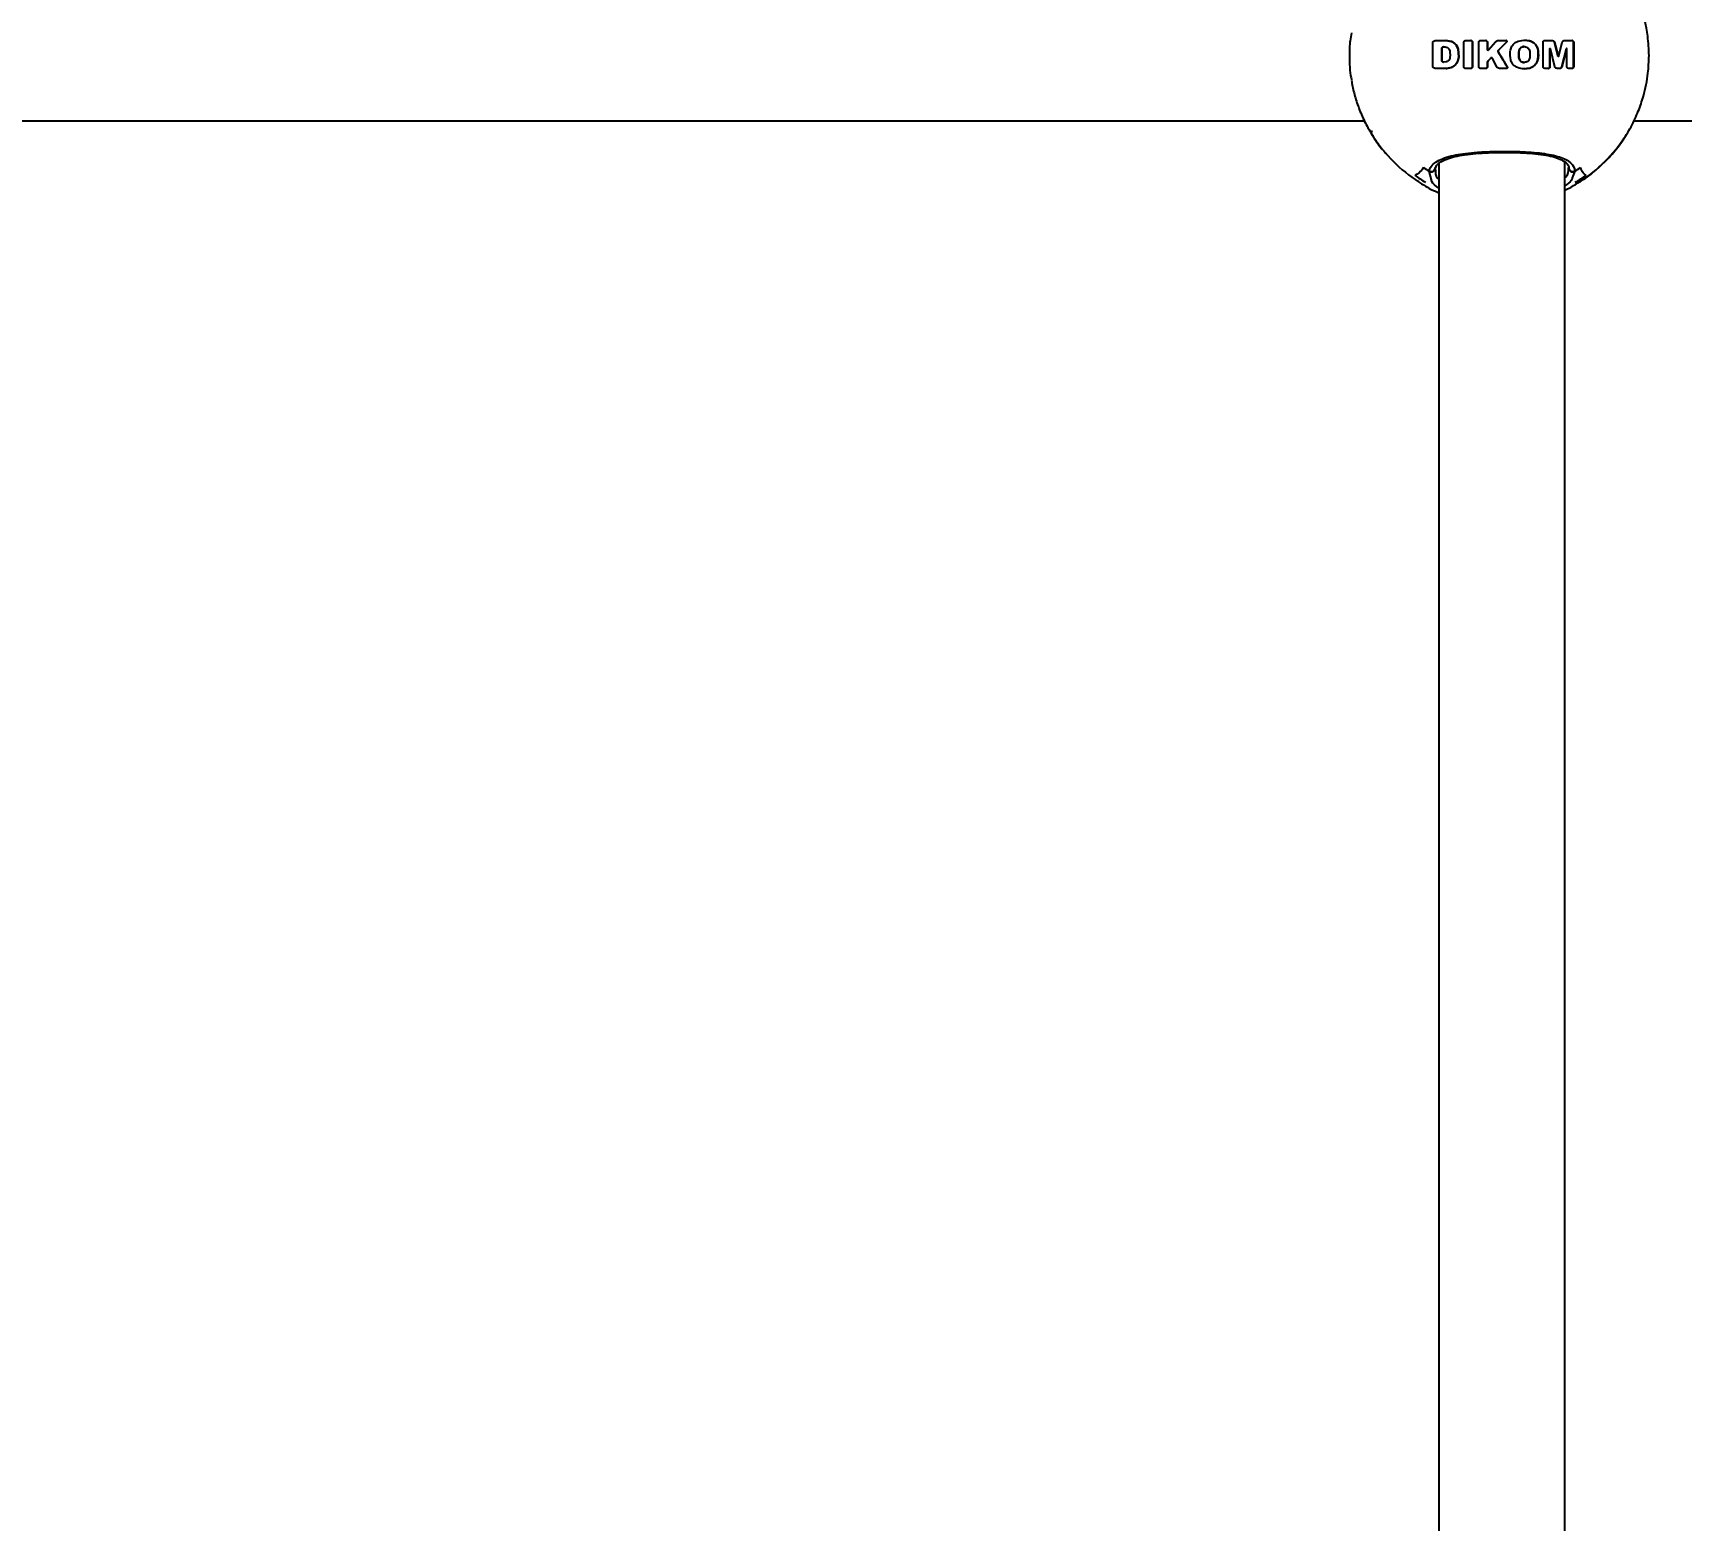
# Model space of a CAD drawing. Header units: millimetres. Extents: x -3362 to 2982, y -2844 to 2289.
# Drawn here: x 142.2 to 351.3, y 153 to 341.7 of the extents above; entities that cross this region are included whole.
import ezdxf

# ---------------------------------------------------------------- set-up
doc = ezdxf.new("R2010")
doc.units = ezdxf.units.MM
doc.layers.add('DIKOM_ОБЪЕКТ', color=7, linetype='Continuous')
doc.layers.add('DIKOM_РАЗМЕР_ЗОНА', color=7, linetype='Continuous')
doc.styles.add('style1', font='arial.ttf', dxfattribs={"width": 0.8})
doc.dimstyles.new('1-50', dxfattribs={"dimtxt": 300, "dimasz": 200, "dimexe": 100, "dimexo": 0, "dimgap": 100, "dimtad": 1, "dimdec": 0, "dimtxsty": 'style1', "dimcen": 0, "dimclrd": 7, "dimclre": 7, "dimadec": 1, "dimazin": 2, "dimtfac": 1, "dimtdec": 0, "dimtmove": 0, "dimatfit": 3, "dimfxl": 0, "dimlwd": 25, "dimlwe": 18, "dimarcsym": 0})

# ---------------------------------------------------------------- blocks, each defined once
blk = doc.blocks.new('*D1')
at = {"layer": 'Defpoints', "color": 0, "transparency": 16777216}
for p in [(-2911.71, 2288.6), (542, 2288.6), (182.22, -2211.4)]:
    blk.add_point(p, dxfattribs=at)
at = {"layer": 'DIKOM_РАЗМЕР_ЗОНА', "color": 7, "lineweight": 18, "transparency": 16777216}
for p, q in [((542, 2288.6), (-3011.71, 2288.6)), ((182.22, -2211.4), (-3011.71, -2211.4))]:
    blk.add_line(p, q, dxfattribs=at)
at = {"layer": 'DIKOM_РАЗМЕР_ЗОНА', "color": 7, "lineweight": 25, "transparency": 16777216}
blk.add_line((-2911.71, -2011.4), (-2911.71, 2088.6), dxfattribs=at)
at = {"layer": 'DIKOM_РАЗМЕР_ЗОНА', "color": 7, "transparency": 16777216}
for points in [[(-2945.05, 2088.6), (-2878.38, 2088.6), (-2911.71, 2288.6)], [(-2945.05, -2011.4), (-2878.38, -2011.4), (-2911.71, -2211.4)]]:
    blk.add_solid(points, dxfattribs=at)
at = {"layer": 'DIKOM_РАЗМЕР_ЗОНА', "color": 0, "transparency": 16777216, "insert": (-3164.89, 38.6), "char_height": 300, "attachment_point": 5, "rotation": 90, "style": 'style1'}
blk.add_mtext('4500', dxfattribs=at)

msp = doc.modelspace()

# ---------------------------------------------------------------- linework, layer by layer
at = {"layer": 'DIKOM_ОБЪЕКТ'}
for p, q in [((319.85, 340.62), (319.95, 340.72)), ((319.85, 337.45), (319.85, 340.57)), ((319.95, 340.72), (320.06, 340.76)), ((320.06, 340.76), (320.15, 340.77)), ((320.15, 340.77), (321.49, 340.77)), ((320.96, 339.77), (320.96, 338.25)), ((320.96, 338.25), (320.96, 339.77)), ((320.96, 339.77), (320.96, 339.77)), ((321.2, 339.97), (321.2, 339.97)), ((321.21, 339.97), (321.39, 339.97)), ((321.22, 339.97), (321.22, 339.97)), ((321.49, 340.77), (322.2, 340.67)), ((322.2, 340.67), (321.49, 340.77)), ((321.8, 339.81), (321.89, 339.71)), ((322.2, 340.67), (322.35, 340.61)), ((322.35, 340.61), (322.2, 340.67)), ((322.2, 340.67), (322.2, 340.67)), ((322.35, 340.61), (322.87, 340.14)), ((322.86, 340.14), (322.35, 340.61)), ((322.35, 340.61), (322.35, 340.61)), ((323.06, 339.7), (322.86, 340.14)), ((322.86, 340.14), (322.87, 340.14)), ((322.87, 340.14), (323.06, 339.7)), ((323.06, 339.7), (323.14, 338.73)), ((323.14, 338.73), (323.06, 339.7)), ((323.06, 339.7), (323.06, 339.7)), ((323.77, 337.45), (323.77, 340.57)), ((323.97, 340.77), (324.67, 340.77)), ((324.87, 340.57), (324.87, 337.45)), ((324.87, 337.45), (324.87, 340.57)), ((324.87, 340.57), (324.87, 340.57)), ((325.67, 337.45), (325.67, 340.57)), ((325.87, 340.77), (326.56, 340.77)), ((326.76, 340.57), (326.76, 339.64)), ((326.76, 339.64), (326.76, 340.57)), ((326.76, 340.57), (326.76, 340.57)), ((326.76, 339.64), (326.76, 339.64)), ((326.83, 339.56), (326.84, 339.56)), ((326.9, 339.59), (327.78, 340.62)), ((328.11, 340.77), (329.15, 340.77)), ((328.17, 339.27), (328.17, 339.27)), ((328.2, 339.59), (329.21, 340.63)), ((328.2, 339.59), (328.21, 339.59)), ((329.21, 340.63), (328.21, 339.59)), ((329.21, 340.63), (329.21, 340.63)), ((330.74, 339.36), (330.74, 338.64)), ((330.74, 339.36), (330.74, 339.36)), ((330.74, 338.64), (330.74, 339.36)), ((330.91, 339.77), (330.91, 339.77)), ((331.18, 339.96), (331.18, 339.96)), ((331.44, 340.01), (331.44, 340.01)), ((332.12, 340.74), (331.45, 340.79)), ((332.12, 340.74), (332.12, 340.74)), ((332.16, 339.28), (332.15, 338.64)), ((333.16, 339.71), (333.16, 339.71)), ((333.82, 337.45), (333.82, 340.57)), ((334.02, 340.77), (335.03, 340.77)), ((334.69, 337.45), (334.69, 339.73)), ((334.69, 339.73), (334.7, 339.73)), ((334.7, 339.73), (334.7, 337.45)), ((334.72, 339.75), (334.72, 339.75)), ((335.32, 337.44), (334.75, 339.74)), ((335.72, 338.82), (335.27, 340.58)), ((335.28, 340.58), (335.73, 338.82)), ((335.72, 338.82), (335.73, 338.82)), ((335.77, 338.78), (335.77, 338.78)), ((335.82, 338.82), (336.26, 340.58)), ((336.79, 339.74), (336.21, 337.44)), ((336.21, 337.44), (336.79, 339.74)), ((336.51, 340.77), (337.51, 340.77)), ((336.79, 339.74), (336.79, 339.74)), ((336.82, 339.75), (336.81, 339.75)), ((336.84, 337.45), (336.84, 339.73)), ((337.7, 337.45), (337.7, 340.57)), ((337.7, 340.57), (337.71, 340.57)), ((337.71, 340.57), (337.71, 337.45)), ((319.86, 337.4), (319.85, 337.45)), ((320.07, 337.26), (319.94, 337.31)), ((320.15, 337.25), (320.07, 337.26)), ((321.5, 337.25), (320.15, 337.25)), ((320.96, 338.25), (320.96, 338.25)), ((321.19, 338.05), (321.19, 338.05)), ((321.59, 338.08), (321.21, 338.05)), ((321.22, 338.05), (321.22, 338.05)), ((321.63, 337.25), (321.5, 337.25)), ((321.51, 337.25), (321.63, 337.25)), ((322.16, 337.35), (321.63, 337.25)), ((321.63, 337.25), (322.15, 337.35)), ((321.63, 337.25), (321.63, 337.25)), ((322.15, 337.35), (322.16, 337.35)), ((323.01, 338.15), (323.14, 338.73)), ((323.01, 338.15), (323.02, 338.15)), ((323.14, 338.73), (323.02, 338.15)), ((323.14, 338.73), (323.14, 338.73)), ((324.67, 337.25), (323.97, 337.25)), ((324.87, 337.45), (324.87, 337.45)), ((326.56, 337.25), (325.87, 337.25)), ((326.76, 337.91), (326.76, 337.45)), ((326.76, 337.45), (326.76, 337.91)), ((326.76, 337.91), (326.76, 337.91)), ((326.76, 337.45), (326.76, 337.45)), ((327.19, 338.55), (326.9, 338.25)), ((326.9, 338.25), (327.19, 338.55)), ((326.9, 338.25), (326.9, 338.25)), ((327.19, 338.55), (327.19, 338.55)), ((327.29, 338.59), (327.29, 338.59)), ((327.98, 337.43), (327.42, 338.52)), ((329.21, 337.25), (328.27, 337.25)), ((329.3, 337.42), (329.3, 337.42)), ((330.74, 338.64), (330.86, 338.3)), ((330.74, 338.64), (330.74, 338.64)), ((330.87, 338.3), (330.74, 338.64)), ((330.86, 338.3), (330.87, 338.3)), ((331.42, 338), (331.43, 338)), ((331.46, 337.19), (332.13, 337.27)), ((332.15, 338.64), (332.03, 338.29)), ((332.13, 337.27), (332.13, 337.27)), ((333.13, 338.23), (333.14, 338.23)), ((334.5, 337.25), (334.02, 337.25)), ((334.69, 337.45), (334.7, 337.45)), ((335.97, 337.25), (335.57, 337.25)), ((336.21, 337.44), (336.21, 337.44)), ((337.51, 337.25), (337.03, 337.25)), ((337.7, 337.45), (337.71, 337.45)), ((45.34, 330.6), (311.15, 330.6)), ((345.34, 330.6), (611.15, 330.6)), ((312.03, 329.36), (312.11, 329.1)), ((312.22, 328.76), (312.27, 328.61)), ((319.65, 323.08), (319.37, 324.18)), ((320.17, 324.4), (320.19, 324.31)), ((320.59, 325.18), (320.59, 52.54)), ((336.59, 52.35), (336.59, 325.37)), ((337.06, 324.57), (337.09, 324.65)), ((337.85, 324.18), (337.53, 323.36)), ((338.42, 322.85), (337.91, 322.78)), ((338.5, 323.14), (338.5, 322.86))]:
    msp.add_line(p, q, dxfattribs=at)
for centre, radius, start, end in [((328.27, 338.85), 18.99, 212.6297, 237.3346), ((328.25, 338.85), 18.99, 302.6654, 327.3703), ((328.62, 338.85), 17.34, 234.9492, 237.7769), ((328.68, 338.74), 17.2, 302.2165, 305.0662), ((328.43, 338.85), 18.67, 234.3734, 239.4081), ((328.41, 338.85), 18.67, 300.5919, 305.6266)]:
    msp.add_arc(centre, radius, start, end, dxfattribs=at)
for points, knots in [([(347.27, 338.86), (347.24, 339.68), (347.19, 340.85), (346.92, 342.56), (346.58, 344.01), (346.02, 345.71), (345.25, 347.44), (344.26, 349.18), (343.05, 350.86), (341.61, 352.43), (340.07, 353.81), (338.95, 354.55), (338.43, 354.88)], [0, 0, 0, 0, 0.129771, 0.183154, 0.271803, 0.364325, 0.464038, 0.568646, 0.677253, 0.789167, 0.9039, 1, 1, 1, 1]), ([(309.53, 341.74), (309.46, 341.42), (309.27, 340.52), (309.24, 338.54), (309.29, 336.76), (309.51, 335.83), (309.53, 335.73)], [0, 0, 0, 0, 0.172982, 0.481717, 0.944279, 1, 1, 1, 1]), ([(319.85, 340.57), (319.85, 340.58), (319.85, 340.6), (319.85, 340.61), (319.85, 340.62)], [0, 0, 0, 0, 0.53906, 1, 1, 1, 1]), ([(321.21, 339.97), (321.17, 339.97), (321.1, 339.97), (321.03, 339.91), (320.98, 339.84), (320.96, 339.8), (320.96, 339.77)], [0, 0, 0, 0, 0.323748, 0.60316, 0.807263, 1, 1, 1, 1]), ([(320.96, 339.77), (320.97, 339.8), (320.98, 339.84), (321.02, 339.9), (321.08, 339.95), (321.15, 339.97), (321.19, 339.97), (321.21, 339.97)], [0, 0, 0, 0, 0.193559, 0.386723, 0.591862, 0.82539, 1, 1, 1, 1]), ([(321.39, 339.97), (321.49, 339.95), (321.64, 339.92), (321.76, 339.84), (321.8, 339.81)], [0, 0, 0, 0, 0.709354, 1, 1, 1, 1]), ([(321.89, 339.71), (321.93, 339.64), (321.98, 339.55), (322, 339.45), (322, 339.43)], [0, 0, 0, 0, 0.786316, 1, 1, 1, 1]), ([(322, 339.43), (322.02, 339.17), (322.05, 338.85), (322, 338.55), (321.99, 338.5)], [0, 0, 0, 0, 0.827846, 1, 1, 1, 1]), ([(323.77, 340.57), (323.77, 340.59), (323.78, 340.64), (323.81, 340.69), (323.86, 340.74), (323.92, 340.76), (323.96, 340.77), (323.97, 340.77)], [0, 0, 0, 0, 0.210889, 0.42152, 0.633399, 0.854236, 1, 1, 1, 1]), ([(324.87, 340.57), (324.86, 340.59), (324.86, 340.64), (324.82, 340.7), (324.76, 340.75), (324.71, 340.77), (324.67, 340.77), (324.66, 340.77)], [0, 0, 0, 0, 0.219631, 0.438774, 0.666442, 0.903915, 1, 1, 1, 1]), ([(324.67, 340.77), (324.69, 340.77), (324.74, 340.76), (324.81, 340.72), (324.85, 340.66), (324.87, 340.6), (324.87, 340.58), (324.87, 340.57)], [0, 0, 0, 0, 0.240754, 0.48177, 0.721819, 0.953793, 1, 1, 1, 1]), ([(325.67, 340.57), (325.67, 340.59), (325.67, 340.64), (325.71, 340.7), (325.75, 340.74), (325.81, 340.77), (325.85, 340.77), (325.87, 340.77)], [0, 0, 0, 0, 0.207851, 0.416027, 0.622521, 0.831466, 1, 1, 1, 1]), ([(326.56, 340.77), (326.58, 340.77), (326.63, 340.76), (326.69, 340.72), (326.74, 340.67), (326.76, 340.61), (326.76, 340.58), (326.76, 340.57)], [0, 0, 0, 0, 0.228996, 0.457618, 0.687884, 0.916853, 1, 1, 1, 1]), ([(326.76, 340.57), (326.76, 340.59), (326.75, 340.64), (326.71, 340.7), (326.65, 340.75), (326.6, 340.77), (326.57, 340.77), (326.56, 340.77)], [0, 0, 0, 0, 0.224367, 0.448427, 0.676092, 0.906262, 1, 1, 1, 1]), ([(326.76, 339.64), (326.77, 339.63), (326.77, 339.62), (326.78, 339.59), (326.79, 339.58), (326.82, 339.56), (326.84, 339.56), (326.87, 339.57), (326.88, 339.58), (326.89, 339.59), (326.9, 339.59)], [0, 0, 0, 0, 0.130907, 0.262017, 0.393837, 0.527725, 0.662654, 0.797406, 0.930358, 1, 1, 1, 1]), ([(326.83, 339.56), (326.83, 339.56), (326.82, 339.56), (326.8, 339.57), (326.78, 339.58), (326.77, 339.6), (326.76, 339.62), (326.76, 339.64), (326.76, 339.64)], [0, 0, 0, 0, 0.054729, 0.263997, 0.474642, 0.685087, 0.893309, 1, 1, 1, 1]), ([(327.78, 340.62), (327.82, 340.65), (327.9, 340.72), (328.02, 340.76), (328.09, 340.77), (328.11, 340.77)], [0, 0, 0, 0, 0.427407, 0.855172, 1, 1, 1, 1]), ([(328.17, 339.27), (328.16, 339.3), (328.13, 339.36), (328.13, 339.45), (328.16, 339.53), (328.19, 339.57), (328.2, 339.59)], [0, 0, 0, 0, 0.274406, 0.548678, 0.822447, 1, 1, 1, 1]), ([(328.21, 339.59), (328.19, 339.56), (328.15, 339.51), (328.13, 339.42), (328.14, 339.34), (328.16, 339.29), (328.17, 339.27)], [0, 0, 0, 0, 0.27356, 0.54685, 0.820519, 1, 1, 1, 1]), ([(328.17, 339.27), (328.36, 338.97), (328.74, 338.35), (329.12, 337.73), (329.3, 337.42)], [0, 0, 0, 0, 0.498651, 1, 1, 1, 1]), ([(329.3, 337.42), (329.11, 337.73), (328.74, 338.35), (328.36, 338.96), (328.17, 339.27)], [0, 0, 0, 0, 0.4986, 1, 1, 1, 1]), ([(329.15, 340.77), (329.16, 340.77), (329.18, 340.77), (329.2, 340.75), (329.22, 340.73), (329.23, 340.7), (329.24, 340.67), (329.23, 340.65), (329.22, 340.63), (329.21, 340.63)], [0, 0, 0, 0, 0.146461, 0.293557, 0.441223, 0.590222, 0.739788, 0.889918, 1, 1, 1, 1]), ([(329.21, 340.63), (329.21, 340.63), (329.23, 340.65), (329.23, 340.68), (329.23, 340.71), (329.22, 340.74), (329.19, 340.76), (329.17, 340.77), (329.15, 340.77), (329.15, 340.77)], [0, 0, 0, 0, 0.1499, 0.298845, 0.449264, 0.599045, 0.74828, 0.896883, 1, 1, 1, 1]), ([(329.72, 338.34), (329.68, 338.69), (329.62, 339.15), (329.7, 339.59), (329.72, 339.69)], [0, 0, 0, 0, 0.776351, 1, 1, 1, 1]), ([(329.72, 339.69), (329.78, 339.85), (329.91, 340.17), (330.26, 340.53), (330.54, 340.65), (330.68, 340.71)], [0, 0, 0, 0, 0.356931, 0.69516, 1, 1, 1, 1]), ([(330.68, 340.71), (330.99, 340.77), (331.48, 340.87), (331.95, 340.78), (332.12, 340.74)], [0, 0, 0, 0, 0.646308, 1, 1, 1, 1]), ([(330.91, 339.77), (330.86, 339.69), (330.78, 339.56), (330.75, 339.41), (330.74, 339.36)], [0, 0, 0, 0, 0.666923, 1, 1, 1, 1]), ([(330.74, 339.36), (330.77, 339.46), (330.8, 339.61), (330.89, 339.73), (330.91, 339.77)], [0, 0, 0, 0, 0.66713, 1, 1, 1, 1]), ([(331.18, 339.96), (331.11, 339.93), (331.01, 339.88), (330.93, 339.8), (330.91, 339.77)], [0, 0, 0, 0, 0.69894, 1, 1, 1, 1]), ([(330.91, 339.77), (330.97, 339.83), (331.05, 339.91), (331.15, 339.95), (331.18, 339.96)], [0, 0, 0, 0, 0.69892, 1, 1, 1, 1]), ([(331.44, 340), (331.41, 340), (331.32, 340.01), (331.24, 339.98), (331.18, 339.96)], [0, 0, 0, 0, 0.329224, 1, 1, 1, 1]), ([(331.18, 339.96), (331.26, 339.99), (331.4, 340.03), (331.54, 340), (331.6, 339.99)], [0, 0, 0, 0, 0.581563, 1, 1, 1, 1]), ([(331.6, 339.99), (331.69, 339.96), (331.83, 339.91), (331.94, 339.81), (331.98, 339.78)], [0, 0, 0, 0, 0.662595, 1, 1, 1, 1]), ([(331.98, 339.78), (332.03, 339.69), (332.13, 339.54), (332.15, 339.36), (332.16, 339.28)], [0, 0, 0, 0, 0.548993, 1, 1, 1, 1]), ([(332.12, 340.74), (332.28, 340.68), (332.6, 340.55), (332.97, 340.18), (333.1, 339.86), (333.16, 339.71)], [0, 0, 0, 0, 0.338108, 0.676401, 1, 1, 1, 1]), ([(333.16, 339.71), (333.1, 339.87), (332.97, 340.18), (332.59, 340.55), (332.28, 340.68), (332.12, 340.74)], [0, 0, 0, 0, 0.330527, 0.660922, 1, 1, 1, 1]), ([(333.13, 338.23), (333.19, 338.59), (333.27, 339.09), (333.18, 339.57), (333.16, 339.71)], [0, 0, 0, 0, 0.724672, 1, 1, 1, 1]), ([(333.16, 339.71), (333.21, 339.35), (333.27, 338.85), (333.17, 338.37), (333.14, 338.23)], [0, 0, 0, 0, 0.724271, 1, 1, 1, 1]), ([(333.82, 340.57), (333.82, 340.59), (333.82, 340.63), (333.85, 340.69), (333.89, 340.74), (333.95, 340.77), (333.99, 340.77), (334.02, 340.77)], [0, 0, 0, 0, 0.191252, 0.381683, 0.58056, 0.790994, 1, 1, 1, 1]), ([(334.69, 339.73), (334.69, 339.73), (334.7, 339.74), (334.7, 339.75), (334.71, 339.75), (334.71, 339.75), (334.72, 339.75), (334.72, 339.75)], [0, 0, 0, 0, 0.229291, 0.455866, 0.693776, 0.94922, 1, 1, 1, 1]), ([(334.75, 339.74), (334.74, 339.74), (334.74, 339.75), (334.73, 339.75), (334.73, 339.75), (334.72, 339.75), (334.71, 339.75), (334.7, 339.74), (334.7, 339.74), (334.7, 339.73), (334.7, 339.73)], [0, 0, 0, 0, 0.123102, 0.247929, 0.378749, 0.51887, 0.664705, 0.80943, 0.948348, 1, 1, 1, 1]), ([(335.03, 340.77), (335.06, 340.77), (335.12, 340.76), (335.2, 340.71), (335.26, 340.64), (335.27, 340.59), (335.28, 340.58)], [0, 0, 0, 0, 0.284819, 0.570308, 0.836414, 1, 1, 1, 1]), ([(335.77, 338.78), (335.77, 338.78), (335.76, 338.78), (335.75, 338.79), (335.73, 338.8), (335.72, 338.81), (335.72, 338.82), (335.72, 338.82)], [0, 0, 0, 0, 0.019197, 0.319683, 0.619412, 0.896945, 1, 1, 1, 1]), ([(335.73, 338.82), (335.73, 338.82), (335.73, 338.8), (335.74, 338.79), (335.76, 338.78), (335.78, 338.78), (335.79, 338.79), (335.81, 338.8), (335.82, 338.81), (335.82, 338.82), (335.82, 338.82)], [0, 0, 0, 0, 0.120394, 0.240402, 0.369271, 0.510946, 0.66086, 0.809724, 0.948248, 1, 1, 1, 1]), ([(336.26, 340.58), (336.28, 340.61), (336.31, 340.67), (336.38, 340.73), (336.45, 340.76), (336.5, 340.77), (336.51, 340.77)], [0, 0, 0, 0, 0.289921, 0.578487, 0.89834, 1, 1, 1, 1]), ([(336.84, 339.73), (336.84, 339.73), (336.84, 339.74), (336.83, 339.75), (336.83, 339.75), (336.82, 339.75), (336.81, 339.75), (336.8, 339.75), (336.79, 339.74), (336.79, 339.74), (336.79, 339.74)], [0, 0, 0, 0, 0.113773, 0.226837, 0.348493, 0.486736, 0.641409, 0.805896, 0.963926, 1, 1, 1, 1]), ([(336.79, 339.74), (336.79, 339.74), (336.79, 339.75), (336.8, 339.75), (336.81, 339.75), (336.81, 339.75), (336.81, 339.75)], [0, 0, 0, 0, 0.295238, 0.591194, 0.919201, 1, 1, 1, 1]), ([(337.7, 340.57), (337.7, 340.59), (337.69, 340.63), (337.66, 340.68), (337.62, 340.73), (337.57, 340.76), (337.53, 340.77), (337.5, 340.77)], [0, 0, 0, 0, 0.180131, 0.360051, 0.544911, 0.754439, 1, 1, 1, 1]), ([(337.51, 340.77), (337.54, 340.76), (337.59, 340.76), (337.65, 340.71), (337.69, 340.65), (337.7, 340.6), (337.7, 340.57), (337.71, 340.57)], [0, 0, 0, 0, 0.322073, 0.547421, 0.773872, 0.968909, 1, 1, 1, 1]), ([(338.43, 322.84), (338.6, 322.93), (339.43, 323.42), (340.77, 324.51), (342.42, 326.11), (343.84, 327.89), (345.02, 329.8), (345.92, 331.74), (346.54, 333.55), (346.92, 335.17), (347.2, 336.89), (347.24, 338.11), (347.27, 338.86)], [0, 0, 0, 0, 0.030467, 0.151111, 0.271211, 0.390418, 0.508028, 0.62228, 0.727326, 0.807508, 0.883349, 1, 1, 1, 1]), ([(319.94, 337.31), (319.92, 337.32), (319.89, 337.34), (319.87, 337.38), (319.86, 337.4)], [0, 0, 0, 0, 0.555744, 1, 1, 1, 1]), ([(320.96, 338.25), (320.96, 338.22), (320.97, 338.18), (321.01, 338.12), (321.07, 338.08), (321.13, 338.05), (321.17, 338.05), (321.19, 338.05)], [0, 0, 0, 0, 0.194847, 0.389374, 0.596359, 0.83189, 1, 1, 1, 1]), ([(321.21, 338.05), (321.18, 338.05), (321.11, 338.05), (321.03, 338.1), (320.98, 338.16), (320.97, 338.21), (320.96, 338.24), (320.96, 338.25)], [0, 0, 0, 0, 0.309853, 0.578878, 0.779559, 0.960999, 1, 1, 1, 1]), ([(321.88, 338.26), (321.83, 338.21), (321.74, 338.13), (321.63, 338.09), (321.59, 338.08)], [0, 0, 0, 0, 0.617536, 1, 1, 1, 1]), ([(321.99, 338.5), (321.97, 338.44), (321.95, 338.35), (321.9, 338.28), (321.88, 338.26)], [0, 0, 0, 0, 0.688471, 1, 1, 1, 1]), ([(322.15, 337.35), (322.33, 337.43), (322.68, 337.61), (322.9, 337.97), (323.01, 338.15)], [0, 0, 0, 0, 0.489719, 1, 1, 1, 1]), ([(323.02, 338.15), (322.92, 337.99), (322.73, 337.68), (322.39, 337.45), (322.2, 337.36), (322.16, 337.35)], [0, 0, 0, 0, 0.445541, 0.889319, 1, 1, 1, 1]), ([(323.97, 337.25), (323.95, 337.25), (323.9, 337.25), (323.84, 337.29), (323.8, 337.34), (323.77, 337.4), (323.77, 337.43), (323.77, 337.45)], [0, 0, 0, 0, 0.220265, 0.440952, 0.65111, 0.848039, 1, 1, 1, 1]), ([(324.87, 337.45), (324.87, 337.43), (324.86, 337.38), (324.83, 337.32), (324.78, 337.28), (324.72, 337.25), (324.69, 337.25), (324.67, 337.25)], [0, 0, 0, 0, 0.206614, 0.412512, 0.626015, 0.848535, 1, 1, 1, 1]), ([(324.67, 337.25), (324.69, 337.25), (324.74, 337.26), (324.8, 337.29), (324.85, 337.35), (324.87, 337.4), (324.87, 337.44), (324.87, 337.45)], [0, 0, 0, 0, 0.228801, 0.457441, 0.685285, 0.905074, 1, 1, 1, 1]), ([(325.87, 337.25), (325.85, 337.25), (325.8, 337.25), (325.74, 337.28), (325.7, 337.33), (325.67, 337.39), (325.67, 337.43), (325.67, 337.45)], [0, 0, 0, 0, 0.208562, 0.417143, 0.621665, 0.820488, 1, 1, 1, 1]), ([(326.76, 337.45), (326.76, 337.43), (326.76, 337.38), (326.72, 337.32), (326.67, 337.28), (326.62, 337.25), (326.58, 337.25), (326.56, 337.25)], [0, 0, 0, 0, 0.209198, 0.4186, 0.630546, 0.845668, 1, 1, 1, 1]), ([(326.56, 337.25), (326.58, 337.25), (326.63, 337.26), (326.69, 337.29), (326.73, 337.34), (326.76, 337.4), (326.76, 337.43), (326.76, 337.45)], [0, 0, 0, 0, 0.21519, 0.42997, 0.645685, 0.860115, 1, 1, 1, 1]), ([(326.9, 338.25), (326.87, 338.21), (326.8, 338.13), (326.77, 338.01), (326.76, 337.93), (326.76, 337.91)], [0, 0, 0, 0, 0.404755, 0.809857, 1, 1, 1, 1]), ([(326.76, 337.91), (326.76, 337.96), (326.77, 338.06), (326.83, 338.18), (326.88, 338.23), (326.9, 338.25)], [0, 0, 0, 0, 0.401144, 0.802116, 1, 1, 1, 1]), ([(327.42, 338.52), (327.41, 338.53), (327.39, 338.56), (327.35, 338.58), (327.3, 338.6), (327.25, 338.59), (327.22, 338.57), (327.2, 338.56), (327.19, 338.55)], [0, 0, 0, 0, 0.179982, 0.360036, 0.540979, 0.723057, 0.906204, 1, 1, 1, 1]), ([(327.19, 338.55), (327.2, 338.56), (327.23, 338.58), (327.26, 338.59), (327.29, 338.59), (327.29, 338.59)], [0, 0, 0, 0, 0.432294, 0.864128, 1, 1, 1, 1]), ([(328.27, 337.25), (328.23, 337.26), (328.15, 337.27), (328.05, 337.33), (328, 337.39), (327.98, 337.43)], [0, 0, 0, 0, 0.330753, 0.661629, 1, 1, 1, 1]), ([(329.2, 337.25), (329.22, 337.25), (329.24, 337.26), (329.28, 337.28), (329.3, 337.31), (329.31, 337.35), (329.31, 337.39), (329.3, 337.41), (329.3, 337.42)], [0, 0, 0, 0, 0.17159, 0.343, 0.514979, 0.687583, 0.861382, 1, 1, 1, 1]), ([(329.3, 337.42), (329.31, 337.41), (329.32, 337.38), (329.32, 337.34), (329.3, 337.3), (329.27, 337.27), (329.24, 337.26), (329.22, 337.25), (329.21, 337.25)], [0, 0, 0, 0, 0.173957, 0.34736, 0.521591, 0.694913, 0.867584, 1, 1, 1, 1]), ([(330.58, 337.34), (330.44, 337.41), (330.16, 337.55), (329.86, 337.9), (329.77, 338.2), (329.72, 338.34)], [0, 0, 0, 0, 0.337054, 0.674134, 1, 1, 1, 1]), ([(332.13, 337.27), (331.89, 337.23), (331.37, 337.12), (330.85, 337.27), (330.58, 337.34)], [0, 0, 0, 0, 0.468599, 1, 1, 1, 1]), ([(330.86, 338.3), (330.91, 338.24), (331.01, 338.12), (331.21, 338.01), (331.36, 338), (331.42, 338)], [0, 0, 0, 0, 0.346935, 0.693601, 1, 1, 1, 1]), ([(331.49, 338), (331.41, 338), (331.26, 338), (331.04, 338.1), (330.92, 338.22), (330.87, 338.29), (330.87, 338.3)], [0, 0, 0, 0, 0.320625, 0.641315, 0.961028, 1, 1, 1, 1]), ([(332.03, 338.29), (331.98, 338.23), (331.89, 338.12), (331.69, 338.02), (331.55, 338.01), (331.49, 338)], [0, 0, 0, 0, 0.348333, 0.696319, 1, 1, 1, 1]), ([(333.14, 338.23), (333.06, 338.07), (332.89, 337.74), (332.51, 337.43), (332.24, 337.32), (332.13, 337.27)], [0, 0, 0, 0, 0.378586, 0.75708, 1, 1, 1, 1]), ([(332.13, 337.27), (332.3, 337.35), (332.63, 337.5), (332.97, 337.87), (333.09, 338.13), (333.13, 338.23)], [0, 0, 0, 0, 0.385586, 0.771344, 1, 1, 1, 1]), ([(334.02, 337.25), (333.99, 337.25), (333.95, 337.26), (333.89, 337.29), (333.84, 337.35), (333.82, 337.4), (333.82, 337.44), (333.82, 337.45)], [0, 0, 0, 0, 0.228175, 0.456768, 0.683313, 0.900225, 1, 1, 1, 1]), ([(334.49, 337.25), (334.52, 337.25), (334.56, 337.25), (334.62, 337.28), (334.66, 337.33), (334.69, 337.39), (334.69, 337.43), (334.69, 337.45)], [0, 0, 0, 0, 0.216925, 0.434468, 0.640233, 0.831113, 1, 1, 1, 1]), ([(334.7, 337.45), (334.69, 337.43), (334.69, 337.39), (334.67, 337.33), (334.63, 337.29), (334.58, 337.26), (334.53, 337.25), (334.5, 337.25), (334.5, 337.25)], [0, 0, 0, 0, 0.181796, 0.363832, 0.545903, 0.735415, 0.937695, 1, 1, 1, 1]), ([(335.57, 337.25), (335.54, 337.25), (335.48, 337.26), (335.4, 337.31), (335.34, 337.38), (335.33, 337.43), (335.32, 337.44)], [0, 0, 0, 0, 0.284003, 0.568222, 0.844363, 1, 1, 1, 1]), ([(335.96, 337.25), (335.99, 337.25), (336.05, 337.26), (336.13, 337.31), (336.19, 337.37), (336.2, 337.42), (336.21, 337.44)], [0, 0, 0, 0, 0.282094, 0.565105, 0.822925, 1, 1, 1, 1]), ([(336.21, 337.44), (336.2, 337.42), (336.19, 337.37), (336.14, 337.31), (336.07, 337.27), (336.01, 337.25), (335.98, 337.25), (335.97, 337.25)], [0, 0, 0, 0, 0.216515, 0.432691, 0.660122, 0.91209, 1, 1, 1, 1]), ([(337.03, 337.25), (337, 337.26), (336.95, 337.27), (336.88, 337.32), (336.85, 337.39), (336.84, 337.43), (336.84, 337.45)], [0, 0, 0, 0, 0.320867, 0.609167, 0.826805, 1, 1, 1, 1]), ([(337.71, 337.45), (337.7, 337.43), (337.7, 337.39), (337.68, 337.34), (337.64, 337.3), (337.59, 337.26), (337.54, 337.25), (337.52, 337.25), (337.51, 337.25)], [0, 0, 0, 0, 0.169258, 0.338584, 0.511954, 0.707098, 0.934119, 1, 1, 1, 1]), ([(337.51, 337.25), (337.53, 337.25), (337.58, 337.26), (337.65, 337.3), (337.69, 337.36), (337.7, 337.41), (337.7, 337.44), (337.7, 337.45)], [0, 0, 0, 0, 0.30124, 0.521287, 0.742636, 0.930844, 1, 1, 1, 1]), ([(309.52, 335.72), (309.53, 335.61), (309.64, 334.94), (309.94, 333.7), (310.5, 332), (311.23, 330.32), (311.87, 329.26), (312.18, 328.74)], [0, 0, 0, 0, 0.046682, 0.271629, 0.506411, 0.759432, 1, 1, 1, 1]), ([(312.18, 328.74), (312.21, 328.69), (312.58, 328.03), (313.18, 327.22), (313.81, 326.54), (313.97, 326.36)], [0, 0, 0, 0, 0.062782, 0.758383, 1, 1, 1, 1]), ([(319.37, 324.18), (319.38, 324.24), (319.49, 324.72), (320.21, 325.51), (322.27, 326.24), (324.71, 326.57), (327.37, 326.71), (330.15, 326.73), (333.1, 326.58), (335.54, 326.2), (337.2, 325.52), (337.8, 324.77), (337.84, 324.29), (337.85, 324.18)], [0, 0, 0, 0, 0.01618, 0.139892, 0.255654, 0.364058, 0.435113, 0.541737, 0.64823, 0.754188, 0.859594, 0.967107, 1, 1, 1, 1]), ([(320.2, 324.68), (320.23, 324.75), (320.29, 324.95), (320.68, 325.3), (321.35, 325.67), (322.31, 325.99), (323.51, 326.24), (324.92, 326.42), (326.47, 326.52), (327.57, 326.57), (328.14, 326.57), (328.16, 326.57)], [0, 0, 0, 0, 0.077584, 0.206865, 0.330327, 0.461851, 0.59433, 0.726337, 0.861272, 0.995182, 1, 1, 1, 1]), ([(328.16, 326.57), (328.69, 326.57), (329.78, 326.58), (331.37, 326.53), (332.88, 326.42), (334.22, 326.24), (335.34, 325.99), (336.19, 325.66), (336.76, 325.3), (337.03, 324.91), (337.13, 324.7), (337.09, 324.55), (337.09, 324.55)], [0, 0, 0, 0, 0.108838, 0.222115, 0.334393, 0.445414, 0.555644, 0.663688, 0.771979, 0.880322, 0.998514, 1, 1, 1, 1]), ([(318.66, 324.65), (318.48, 324.41), (318.11, 323.92), (317.74, 323.75), (317.55, 323.67)], [0, 0, 0, 0, 0.496486, 1, 1, 1, 1]), ([(318.66, 324.65), (318.48, 324.41), (318.11, 323.92), (317.74, 323.75), (317.55, 323.67)], [0, 0, 0, 0, 0.496486, 1, 1, 1, 1]), ([(319.37, 324.18), (319.42, 324.16), (319.51, 324.11), (319.68, 324.1), (319.83, 324.15), (319.97, 324.24), (320.07, 324.38), (320.12, 324.53), (320.13, 324.62), (320.13, 324.65)], [0, 0, 0, 0, 0.145328, 0.290716, 0.43464, 0.582122, 0.738497, 0.906212, 1, 1, 1, 1]), ([(320.13, 324.65), (320.12, 324.59), (320.11, 324.46), (320.01, 324.29), (319.87, 324.16), (319.7, 324.1), (319.53, 324.11), (319.43, 324.15), (319.38, 324.18), (319.37, 324.18)], [0, 0, 0, 0, 0.177696, 0.355461, 0.528473, 0.689368, 0.838835, 0.983091, 1, 1, 1, 1]), ([(320.11, 324.37), (320.1, 324.39), (320.09, 324.45), (320.12, 324.5), (320.14, 324.52)], [0, 0, 0, 0, 0.451602, 1, 1, 1, 1]), ([(320.19, 324.31), (320.15, 323.97), (320.11, 323.58), (320.53, 323.18), (320.59, 323.13)], [0, 0, 0, 0, 0.854474, 1, 1, 1, 1]), ([(336.59, 323.35), (336.62, 323.38), (337.08, 323.78), (337.07, 324.19), (337.06, 324.57)], [0, 0, 0, 0, 0.065531, 1, 1, 1, 1]), ([(337.09, 324.65), (337.1, 324.59), (337.11, 324.46), (337.21, 324.29), (337.35, 324.16), (337.52, 324.1), (337.69, 324.11), (337.79, 324.15), (337.84, 324.18), (337.85, 324.18)], [0, 0, 0, 0, 0.177678, 0.355425, 0.528419, 0.689299, 0.83886, 0.982999, 1, 1, 1, 1]), ([(337.85, 324.18), (337.8, 324.16), (337.71, 324.11), (337.54, 324.1), (337.39, 324.15), (337.25, 324.24), (337.15, 324.38), (337.1, 324.53), (337.09, 324.62), (337.09, 324.65)], [0, 0, 0, 0, 0.145321, 0.290812, 0.434625, 0.5821, 0.738535, 0.906206, 1, 1, 1, 1]), ([(339.28, 323.67), (339.16, 323.75), (338.92, 323.92), (338.68, 324.41), (338.56, 324.65)], [0, 0, 0, 0, 0.496569, 1, 1, 1, 1]), ([(339.28, 323.67), (339.16, 323.75), (338.92, 323.92), (338.68, 324.41), (338.56, 324.65)], [0, 0, 0, 0, 0.496569, 1, 1, 1, 1]), ([(317.89, 322.96), (318.07, 322.84), (318.86, 322.28), (319.77, 321.79), (320.54, 321.5), (320.59, 321.48)], [0, 0, 0, 0, 0.204623, 0.944006, 1, 1, 1, 1]), ([(320.59, 322.05), (320.21, 322.32), (319.73, 322.66), (319.66, 323.01), (319.65, 323.08)], [0, 0, 0, 0, 0.795844, 1, 1, 1, 1]), ([(337.53, 323.36), (337.51, 323.24), (337.42, 322.9), (336.92, 322.55), (336.59, 322.33)], [0, 0, 0, 0, 0.34019, 1, 1, 1, 1]), ([(336.59, 321.8), (336.71, 321.85), (337.36, 322.12), (337.95, 322.52), (338.43, 322.84)], [0, 0, 0, 0, 0.180742, 1, 1, 1, 1])]:
    msp.add_open_spline(points, degree=3, knots=knots, dxfattribs=at)

# ---------------------------------------------------------------- dimensions: what is measured, and where the dimension line sits
at = {"layer": 'DIKOM_РАЗМЕР_ЗОНА'}
dim = msp.add_linear_dim(base=(-2911.71, 2288.6), p1=(182.22, -2211.4), p2=(542, 2288.6), angle=90, dimstyle='1-50', dxfattribs=at)
dim.commit()
dim.dimension.update_dxf_attribs({"geometry": '*D1', "text_midpoint": (-2911.71, 38.6), "dimtype": 160})

doc.saveas('drawing.dxf')
